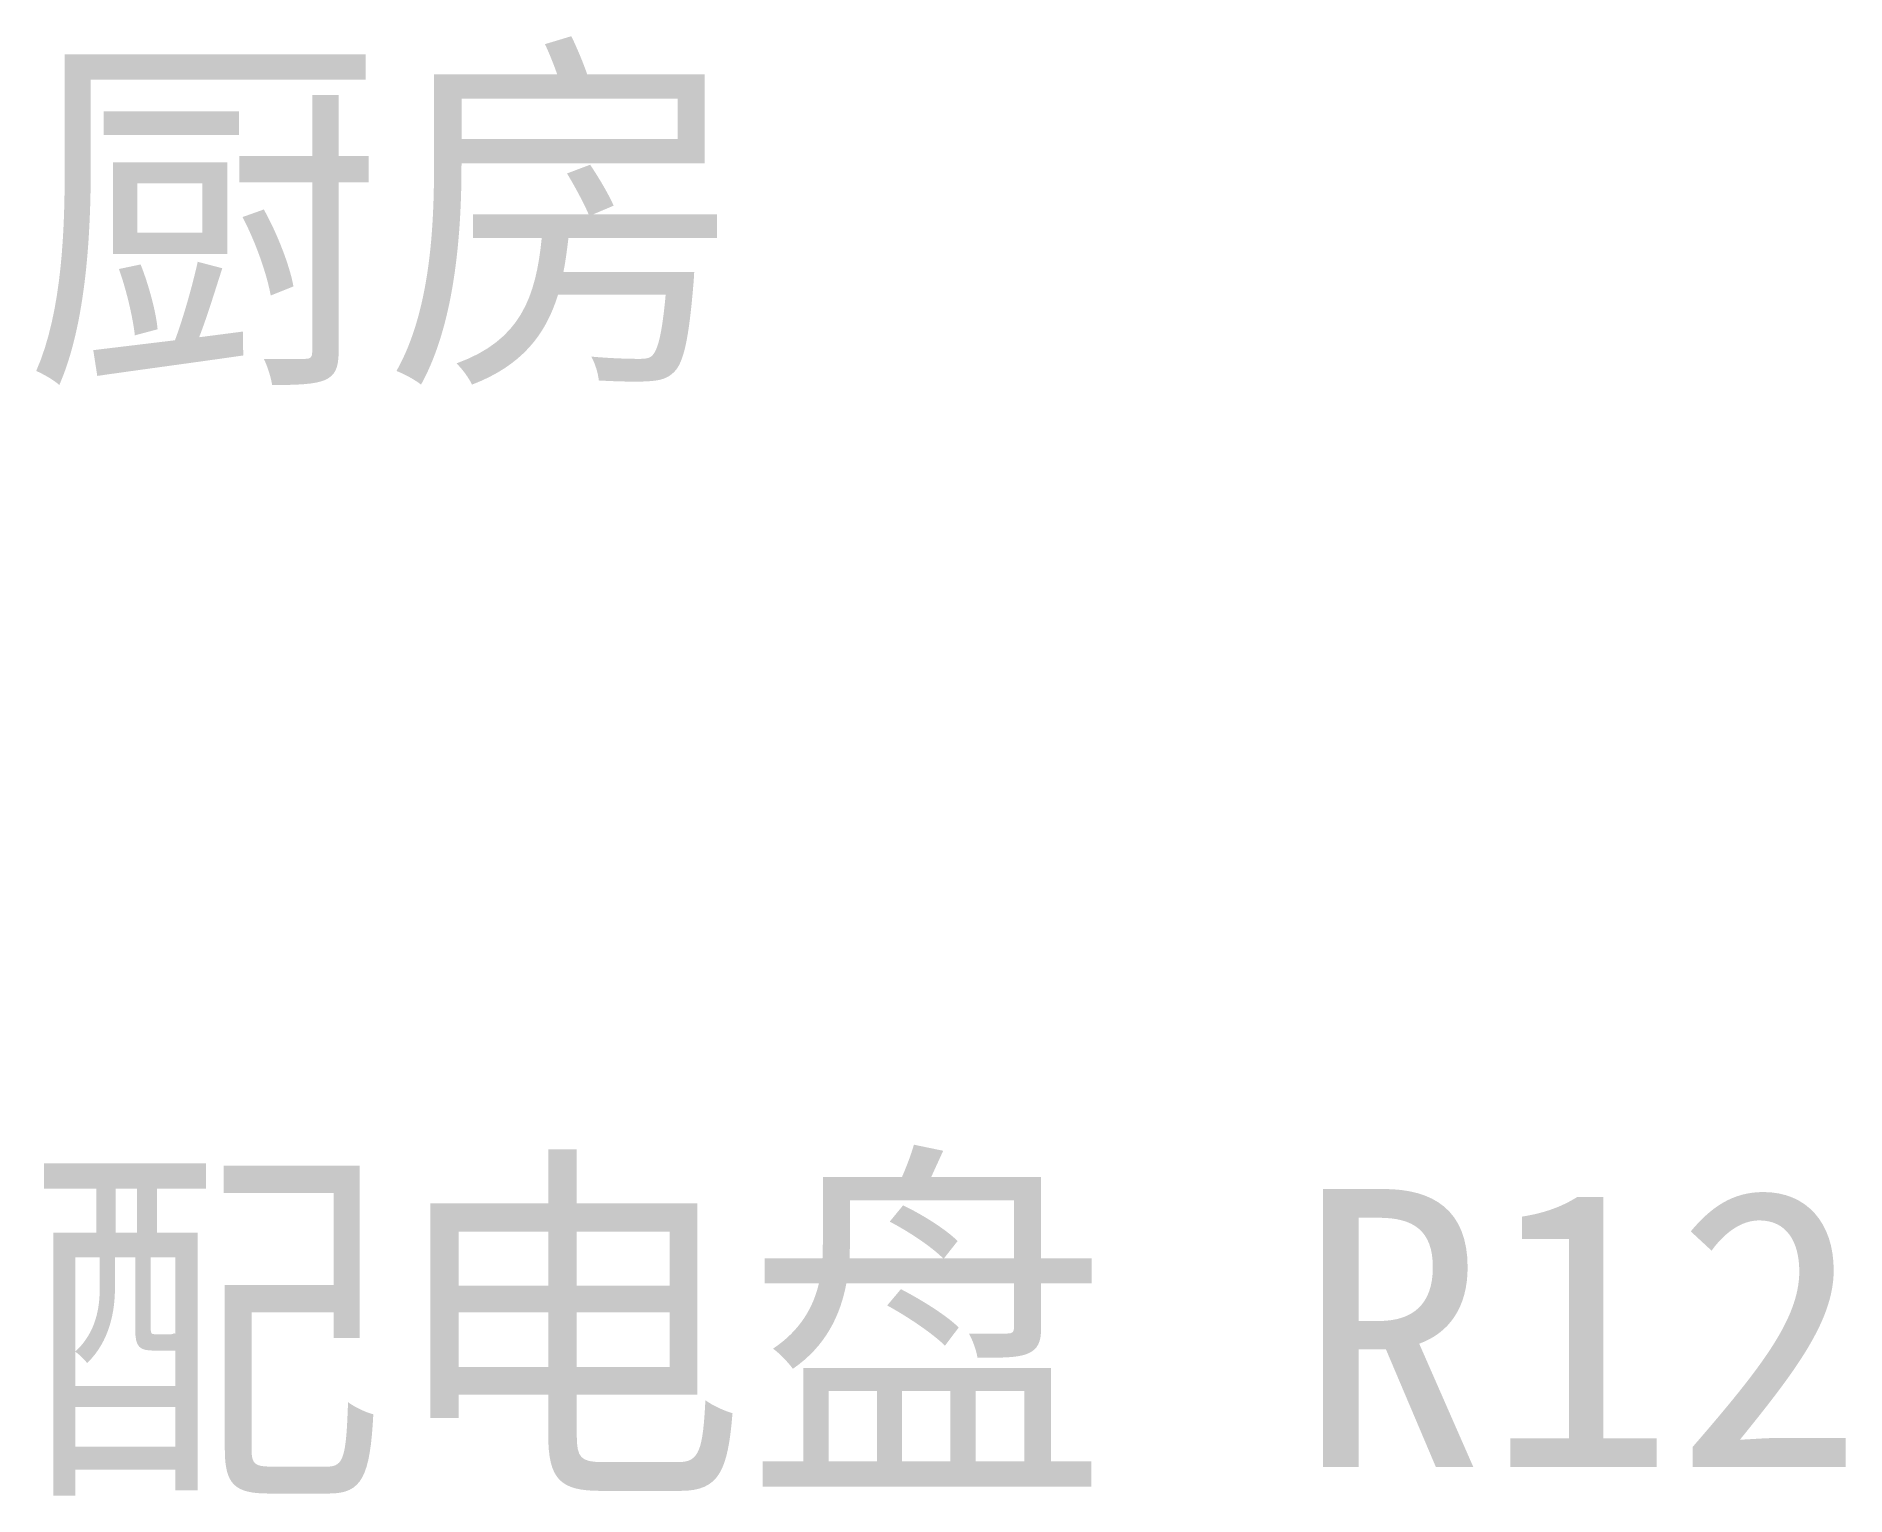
# Model space of a CAD drawing. Extents: x 0.1 to 16.4, y -0.3 to 12.9.
import ezdxf

# ---------------------------------------------------------------- set-up
doc = ezdxf.new("R2010")
doc.units = 0

msp = doc.modelspace()

# ---------------------------------------------------------------- texts
for s, p in [('厨房', (0, 10)), ('配电盘 R12', (0, 0))]:
    msp.add_text(s, height=2.5).set_placement(p)

doc.saveas('drawing.dxf')
